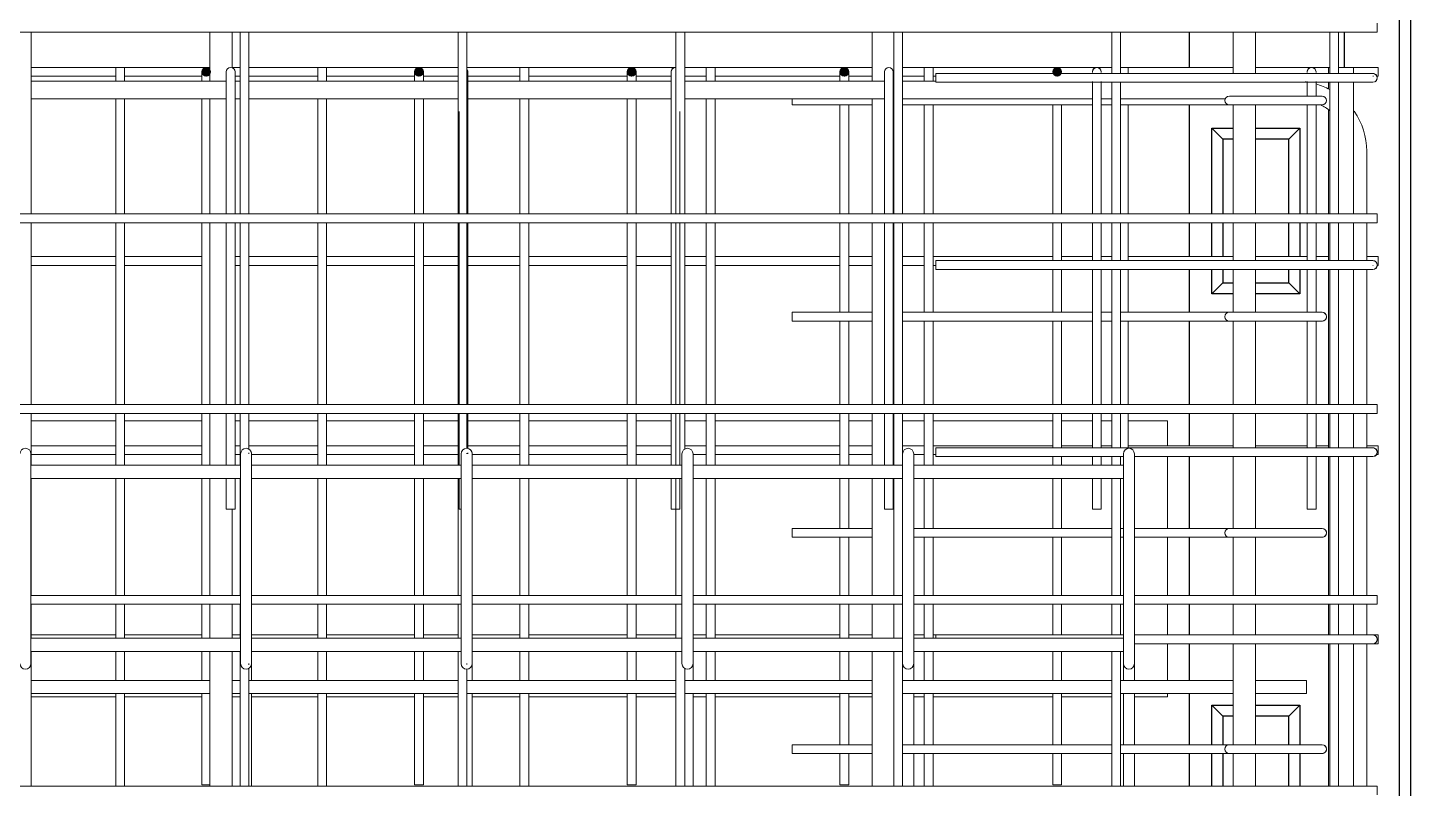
# Model space of a CAD drawing. Header units: millimetres. Extents: x 15382 to 36280, y -2060 to 13564.
# Drawn here: x 19212 to 20465, y 2977 to 3666 of the extents above; entities that cross this region are included whole.
import ezdxf

# ---------------------------------------------------------------- set-up
doc = ezdxf.new("R2010")
doc.units = ezdxf.units.MM
for name, color, linetype, lineweight in [('A-WALL', 113, 'Continuous', 25), ('S-BEAM', 12, 'Continuous', 18), ('S-RBAR', 171, 'Continuous', 18)]:
    doc.layers.add(name, color=color, linetype=linetype, lineweight=lineweight)

# ---------------------------------------------------------------- blocks, each defined once
blk = doc.blocks.new('M_Rectangular Corbel - M_Rectangular Corbel-1451328-Elevation Front 1')
at = {"layer": 'S-BEAM'}
for p, q in [((19215, 3310), (19291.7, 3310)), ((19299.7, 3310), (19369.7, 3310)), ((19399.8, 3310), (19404.4, 3310)), ((19412.4, 3310), (19474.8, 3310)), ((19482.8, 3310), (19562.4, 3310)), ((19570.4, 3310), (19601.8, 3310)), ((19610.7, 3310), (19657.9, 3310)), ((19665.9, 3310), (19755.1, 3310)), ((19763.1, 3310), (19794.8, 3310)), ((19807.2, 3310), (19826.7, 3310)), ((19834.7, 3310), (19947.8, 3310)), ((19955.8, 3310), (19977.1, 3310)), ((20004.6, 3310), (20024.2, 3310)), ((20032.2, 3310), (20140.6, 3310)), ((20148.6, 3310), (20176.5, 3310)), ((20184.5, 3310), (20194.1, 3310)), ((20209, 3310), (20244.6, 3310)), ((20244.6, 3310), (20244.6, 3287.3)), ((20244.6, 3277.5), (20244.6, 3212.4)), ((20244.6, 3204.4), (20244.6, 3151.8)), ((20244.6, 3143.8), (20244.6, 3116)), ((20244.6, 3108), (20244.6, 3074.8)), ((19291.7, 3060), (19215, 3060)), ((19369.7, 3060), (19299.7, 3060)), ((19404.4, 3060), (19397.1, 3060)), ((19474.8, 3060), (19414.8, 3060)), ((19562.4, 3060), (19482.8, 3060)), ((19601.8, 3060), (19570.4, 3060)), ((19657.9, 3060), (19614.7, 3060)), ((19755.1, 3060), (19665.9, 3060)), ((19799.2, 3060), (19763.1, 3060)), ((19826.7, 3060), (19814.7, 3060)), ((19947.8, 3060), (19834.7, 3060)), ((19977.1, 3060), (19955.8, 3060)), ((20024.2, 3060), (20014.6, 3060)), ((20140.6, 3060), (20032.2, 3060)), ((20194.1, 3060), (20148.6, 3060)), ((20244.6, 3060), (20214.6, 3060)), ((20244.6, 3062.8), (20244.6, 3060))]:
    blk.add_line(p, q, dxfattribs=at)

msp = doc.modelspace()

# ---------------------------------------------------------------- hatches: boundary and pattern name
at = {"layer": 'S-RBAR'}
for points in [[(19373.7, 3622), (19377.7, 3626), (19373.7, 3630), (19369.7, 3626)], [(19566.4, 3622), (19570.4, 3626), (19566.4, 3630), (19562.4, 3626)], [(19759.1, 3622), (19763.1, 3626), (19759.1, 3630), (19755.1, 3626)], [(19951.8, 3622), (19955.8, 3626), (19951.8, 3630), (19947.8, 3626)], [(20144.6, 3622), (20148.6, 3626), (20144.6, 3630), (20140.6, 3626)]]:
    msp.add_hatch(color=256, dxfattribs=at).paths.add_polyline_path(points)
h = msp.add_hatch(color=256, dxfattribs=at)
edge = h.paths.add_edge_path()
edge.add_arc((19373.7, 3626), 4, 0, 360)
h = msp.add_hatch(color=256, dxfattribs=at)
edge = h.paths.add_edge_path()
edge.add_arc((19566.4, 3626), 4, 0, 360)
h = msp.add_hatch(color=256, dxfattribs=at)
edge = h.paths.add_edge_path()
edge.add_arc((19759.1, 3626), 4, 0, 360)
h = msp.add_hatch(color=256, dxfattribs=at)
edge = h.paths.add_edge_path()
edge.add_arc((19951.8, 3626), 4, 0, 360)
h = msp.add_hatch(color=256, dxfattribs=at)
edge = h.paths.add_edge_path()
edge.add_arc((20144.6, 3626), 4, 0, 360)

# ---------------------------------------------------------------- linework, layer by layer
at = {"layer": 'A-WALL'}
for p, q in [((20454.6, -1395), (20454.6, 3700)), ((20464.6, 3700), (20464.6, -1395)), ((20264.6, 3630), (20264.6, 3662)), ((20404.6, 3662), (20404.6, 3630)), ((20264.6, 3497.3), (20264.6, 3596)), ((20284.6, 3497.3), (20284.6, 3575)), ((20284.6, 3575), (20304.2, 3575)), ((20294.6, 3565), (20284.6, 3575)), ((20324.2, 3575), (20364.6, 3575)), ((20354.6, 3565), (20364.6, 3575)), ((20364.6, 3575), (20364.6, 3497.3)), ((20294.6, 3565), (20294.6, 3497.3)), ((20304.2, 3565), (20294.6, 3565)), ((20354.6, 3565), (20324.2, 3565)), ((20354.6, 3497.3), (20354.6, 3565)), ((20264.6, 3458.7), (20264.6, 3489.3)), ((20284.6, 3458.7), (20284.6, 3489.3)), ((20294.6, 3489.3), (20294.6, 3458.7)), ((20354.6, 3458.7), (20354.6, 3489.3)), ((20364.6, 3489.3), (20364.6, 3458.7)), ((20264.6, 3408.2), (20264.6, 3447)), ((20284.6, 3425), (20284.6, 3447)), ((20294.6, 3447), (20294.6, 3435)), ((20354.6, 3435), (20354.6, 3447)), ((20364.6, 3447), (20364.6, 3425)), ((20284.6, 3425), (20294.6, 3435)), ((20294.6, 3435), (20304.2, 3435)), ((20324.2, 3435), (20354.6, 3435)), ((20354.6, 3435), (20364.6, 3425)), ((20304.2, 3425), (20284.6, 3425)), ((20364.6, 3425), (20324.2, 3425)), ((20264.6, 3324.6), (20264.6, 3400.2)), ((20264.6, 3287.3), (20264.6, 3316.6)), ((20264.6, 3212.4), (20264.6, 3277.5)), ((20264.6, 3151.8), (20264.6, 3204.4)), ((20264.6, 3116), (20264.6, 3143.8)), ((20264.6, 3074.8), (20264.6, 3108)), ((20264.6, 3016.6), (20264.6, 3062.8)), ((20284.6, 3016.6), (20284.6, 3052.5)), ((20284.6, 3052.5), (20304.2, 3052.5)), ((20294.6, 3042.5), (20284.6, 3052.5)), ((20324.2, 3052.5), (20364.6, 3052.5)), ((20354.6, 3042.5), (20364.6, 3052.5)), ((20364.6, 3052.5), (20364.6, 3016.6)), ((20294.6, 3042.5), (20294.6, 3016.6)), ((20304.2, 3042.5), (20294.6, 3042.5)), ((20354.6, 3042.5), (20324.2, 3042.5)), ((20354.6, 3016.6), (20354.6, 3042.5)), ((20264.6, 2979.1), (20264.6, 3008.6)), ((20284.6, 2979.1), (20284.6, 3008.6)), ((20294.6, 3008.6), (20294.6, 2979.1)), ((20354.6, 2979.1), (20354.6, 3008.6)), ((20364.6, 3008.6), (20364.6, 2979.1))]:
    msp.add_line(p, q, dxfattribs=at)
at = {"layer": 'S-RBAR'}
for p, q in [((18380.1, 3662), (20434.6, 3662)), ((19215, 3497.3), (19215, 3662)), ((19377.1, 3617.5), (19377.1, 3662)), ((19397.1, 3629.6), (19397.1, 3662)), ((19404.4, 3497.3), (19404.4, 3662)), ((19412.4, 3497.3), (19412.4, 3662)), ((19601.8, 3497.3), (19601.8, 3662)), ((19609.8, 3497.3), (19609.8, 3662)), ((19799.2, 3497.3), (19799.2, 3662)), ((19807.2, 3497.3), (19807.2, 3662)), ((19977.1, 3617.5), (19977.1, 3662)), ((19996.6, 3497.3), (19996.6, 3662)), ((20004.6, 3497.3), (20004.6, 3662)), ((20194.1, 3624.5), (20194.1, 3662)), ((20202.1, 3624.5), (20202.1, 3662)), ((20304.2, 3624.5), (20304.2, 3662)), ((20324.2, 3624.5), (20324.2, 3662)), ((20391.5, 3624.5), (20391.5, 3662)), ((20399.5, 3624.5), (20399.5, 3662)), ((20434.6, 3662), (20434.6, 3670)), ((19215, 3630), (19291.7, 3630)), ((19215, 3622), (19291.7, 3622)), ((19299.7, 3630), (19291.7, 3630)), ((19291.7, 3617.5), (19291.7, 3630)), ((19299.7, 3617.5), (19299.7, 3630)), ((19299.7, 3630), (19377.1, 3630)), ((19299.7, 3622), (19369.7, 3622)), ((19373.7, 3630), (19369.7, 3626)), ((19369.7, 3617.9), (19369.7, 3626)), ((19369.7, 3626), (19373.7, 3622)), ((19377.7, 3626), (19373.7, 3630)), ((19373.7, 3622), (19377.7, 3626)), ((19391.8, 3590), (19391.8, 3626)), ((19397.1, 3630), (19404.4, 3630)), ((19399.8, 3590), (19399.8, 3626)), ((19399.8, 3622), (19404.4, 3622)), ((19412.4, 3630), (19474.8, 3630)), ((19412.4, 3622), (19474.8, 3622)), ((19482.8, 3630), (19474.8, 3630)), ((19474.8, 3617.5), (19474.8, 3630)), ((19482.8, 3617.5), (19482.8, 3630)), ((19482.8, 3630), (19601.8, 3630)), ((19482.8, 3622), (19562.4, 3622)), ((19566.4, 3630), (19562.4, 3626)), ((19562.4, 3617.9), (19562.4, 3626)), ((19562.4, 3626), (19566.4, 3622)), ((19570.4, 3626), (19566.4, 3630)), ((19566.4, 3622), (19570.4, 3626)), ((19570.4, 3617.9), (19570.4, 3626)), ((19570.4, 3622), (19601.8, 3622)), ((19609.8, 3630), (19657.9, 3630)), ((19610.7, 3590), (19610.7, 3626)), ((19610.7, 3622), (19657.9, 3622)), ((19665.9, 3630), (19657.9, 3630)), ((19657.9, 3617.5), (19657.9, 3630)), ((19665.9, 3617.5), (19665.9, 3630)), ((19665.9, 3630), (19799.2, 3630)), ((19665.9, 3622), (19755.1, 3622)), ((19759.1, 3630), (19755.1, 3626)), ((19755.1, 3617.9), (19755.1, 3626)), ((19755.1, 3626), (19759.1, 3622)), ((19763.1, 3626), (19759.1, 3630)), ((19759.1, 3622), (19763.1, 3626)), ((19763.1, 3617.9), (19763.1, 3626)), ((19763.1, 3622), (19794.8, 3622)), ((19794.8, 3590), (19794.8, 3626)), ((19807.2, 3630), (19826.7, 3630)), ((19807.2, 3622), (19826.7, 3622)), ((19834.7, 3630), (19826.7, 3630)), ((19826.7, 3617.5), (19826.7, 3630)), ((19834.7, 3617.5), (19834.7, 3630)), ((19834.7, 3630), (19977.1, 3630)), ((19834.7, 3622), (19947.8, 3622)), ((19951.8, 3630), (19947.8, 3626)), ((19947.8, 3617.9), (19947.8, 3626)), ((19947.8, 3626), (19951.8, 3622)), ((19955.8, 3626), (19951.8, 3630)), ((19951.8, 3622), (19955.8, 3626)), ((19955.8, 3617.9), (19955.8, 3626)), ((19955.8, 3622), (19977.1, 3622)), ((19988.1, 3590), (19988.1, 3626)), ((19996.1, 3590), (19996.1, 3626)), ((20004.6, 3630), (20024.2, 3630)), ((20004.6, 3622), (20024.2, 3622)), ((20032.2, 3630), (20024.2, 3630)), ((20024.2, 3617.5), (20024.2, 3630)), ((20032.2, 3617.5), (20032.2, 3630)), ((20032.2, 3630), (20194.1, 3630)), ((20032.2, 3622), (20034.6, 3622)), ((20394.6, 3624.5), (20034.6, 3624.5)), ((20034.6, 3624.5), (20034.6, 3616.5)), ((20144.6, 3630), (20140.6, 3626)), ((20140.6, 3625.6), (20140.6, 3626)), ((20140.6, 3626), (20144.6, 3622)), ((20148.6, 3626), (20144.6, 3630)), ((20144.6, 3622), (20148.6, 3626)), ((20148.6, 3625.6), (20148.6, 3626)), ((20176.5, 3625.5), (20176.5, 3626)), ((20184.5, 3625.5), (20184.5, 3626)), ((20209, 3630), (20202.1, 3630)), ((20209, 3624.5), (20209, 3630)), ((20209, 3630), (20304.2, 3630)), ((20324.2, 3630), (20390.4, 3630)), ((20371.1, 3625.5), (20371.1, 3626)), ((20379.1, 3625.5), (20379.1, 3626)), ((20391.5, 3630), (20390.4, 3630)), ((20390.4, 3624.5), (20390.4, 3630)), ((20394.6, 3624.5), (20430.6, 3624.5)), ((20413.2, 3630), (20399.5, 3630)), ((20413.2, 3630), (20435.5, 3630)), ((20413.2, 3624.5), (20413.2, 3630)), ((20430.6, 3622), (20431.3, 3622)), ((20434.1, 3622), (20435.5, 3622)), ((20435.5, 3622), (20435.5, 3630)), ((19215, 3617.5), (19391.8, 3617.5)), ((19399.8, 3617.5), (19404.4, 3617.5)), ((19412.4, 3617.5), (19601.8, 3617.5)), ((19610.7, 3617.5), (19794.8, 3617.5)), ((19807.2, 3617.5), (19988.1, 3617.5)), ((19996.1, 3617.5), (19996.6, 3617.5)), ((20004.6, 3617.5), (20034.6, 3617.5)), ((20394.6, 3616.5), (20034.6, 3616.5)), ((20176.5, 3590), (20176.5, 3617.3)), ((20184.5, 3590), (20184.5, 3617.3)), ((20194.1, 3497.3), (20194.1, 3616.5)), ((20202.1, 3497.3), (20202.1, 3616.5)), ((20371.1, 3604.3), (20371.1, 3617.3)), ((20379.1, 3604.3), (20379.1, 3617.3)), ((20390.4, 3610.2), (20390.4, 3616.5)), ((20391.5, 3497.3), (20391.5, 3616.5)), ((20394.6, 3616.5), (20430.6, 3616.5)), ((20399.5, 3497.3), (20399.5, 3616.5)), ((20413.2, 3497.3), (20413.2, 3616.5)), ((19215, 3601.5), (19391.8, 3601.5)), ((19291.7, 3497.3), (19291.7, 3601.5)), ((19299.7, 3497.3), (19299.7, 3601.5)), ((19369.7, 3497.3), (19369.7, 3601.5)), ((19377.1, 3497.3), (19377.1, 3601.5)), ((19399.8, 3601.5), (19404.4, 3601.5)), ((19412.4, 3601.5), (19601.8, 3601.5)), ((19474.8, 3497.3), (19474.8, 3601.5)), ((19482.8, 3497.3), (19482.8, 3601.5)), ((19562.4, 3497.3), (19562.4, 3601.5)), ((19570.4, 3497.3), (19570.4, 3601.5)), ((19610.7, 3601.5), (19794.8, 3601.5)), ((19657.9, 3497.3), (19657.9, 3601.5)), ((19665.9, 3497.3), (19665.9, 3601.5)), ((19755.1, 3497.3), (19755.1, 3601.5)), ((19763.1, 3497.3), (19763.1, 3601.5)), ((19807.2, 3601.5), (19988.1, 3601.5)), ((19826.7, 3497.3), (19826.7, 3601.5)), ((19834.7, 3497.3), (19834.7, 3601.5)), ((19904.6, 3596), (19904.6, 3601.5)), ((19904.6, 3596), (19977.1, 3596)), ((19947.8, 3497.3), (19947.8, 3596)), ((19955.8, 3497.3), (19955.8, 3596)), ((19977.1, 3497.3), (19977.1, 3601.5)), ((19996.1, 3601.5), (19996.6, 3601.5)), ((20004.6, 3601.5), (20176.5, 3601.5)), ((20004.6, 3596), (20176.5, 3596)), ((20024.2, 3497.3), (20024.2, 3596)), ((20032.2, 3497.3), (20032.2, 3596)), ((20140.6, 3497.3), (20140.6, 3596)), ((20148.6, 3497.3), (20148.6, 3596)), ((20184.5, 3601.5), (20194.1, 3601.5)), ((20184.5, 3596), (20194.1, 3596)), ((20202.1, 3601.5), (20297.1, 3601.5)), ((20202.1, 3596), (20280.6, 3596)), ((20209, 3497.3), (20209, 3596)), ((20280.6, 3596), (20300.6, 3596)), ((20320.6, 3604), (20300.6, 3604)), ((20320.6, 3596), (20300.6, 3596)), ((20304.2, 3497.3), (20304.2, 3596)), ((20320.6, 3604), (20364.6, 3604)), ((20320.6, 3596), (20364.6, 3596)), ((20324.2, 3497.3), (20324.2, 3596)), ((20384.6, 3604), (20364.6, 3604)), ((20384.6, 3596), (20364.6, 3596)), ((20371.1, 3590), (20371.1, 3596.3)), ((20379.1, 3590), (20379.1, 3596.3)), ((19391.8, 3590), (19391.8, 3497.3)), ((19399.8, 3590), (19399.8, 3497.3)), ((19602.7, 3590), (19602.7, 3497.3)), ((19610.7, 3590), (19610.7, 3497.3)), ((19794.8, 3590), (19794.8, 3497.3)), ((19802.8, 3590), (19802.8, 3497.3)), ((19988.1, 3590), (19988.1, 3497.3)), ((19996.1, 3590), (19996.1, 3497.3)), ((20176.5, 3590), (20176.5, 3497.3)), ((20184.5, 3590), (20184.5, 3497.3)), ((20371.1, 3590), (20371.1, 3497.3)), ((20379.1, 3590), (20379.1, 3497.3)), ((20390.4, 3497.3), (20390.4, 3591.2)), ((20425.1, 3554), (20425.1, 3497.3)), ((18380.1, 3497.3), (20434.6, 3497.3)), ((20434.6, 3489.3), (20434.6, 3497.3)), ((18380.1, 3489.3), (20434.6, 3489.3)), ((19215, 3324.6), (19215, 3489.3)), ((19291.7, 3324.6), (19291.7, 3489.3)), ((19299.7, 3324.6), (19299.7, 3489.3)), ((19369.7, 3324.6), (19369.7, 3489.3)), ((19377.1, 3324.6), (19377.1, 3489.3)), ((19391.8, 3489.3), (19391.8, 3324.6)), ((19399.8, 3489.3), (19399.8, 3324.6)), ((19404.4, 3324.6), (19404.4, 3489.3)), ((19412.4, 3324.6), (19412.4, 3489.3)), ((19474.8, 3324.6), (19474.8, 3489.3)), ((19482.8, 3324.6), (19482.8, 3489.3)), ((19562.4, 3324.6), (19562.4, 3489.3)), ((19570.4, 3324.6), (19570.4, 3489.3)), ((19601.8, 3324.6), (19601.8, 3489.3)), ((19602.7, 3489.3), (19602.7, 3324.6)), ((19609.8, 3324.6), (19609.8, 3489.3)), ((19610.7, 3489.3), (19610.7, 3324.6)), ((19657.9, 3324.6), (19657.9, 3489.3)), ((19665.9, 3324.6), (19665.9, 3489.3)), ((19755.1, 3324.6), (19755.1, 3489.3)), ((19763.1, 3324.6), (19763.1, 3489.3)), ((19794.8, 3489.3), (19794.8, 3324.6)), ((19799.2, 3324.6), (19799.2, 3489.3)), ((19802.8, 3489.3), (19802.8, 3324.6)), ((19807.2, 3324.6), (19807.2, 3489.3)), ((19826.7, 3324.6), (19826.7, 3489.3)), ((19834.7, 3324.6), (19834.7, 3489.3)), ((19947.8, 3408.2), (19947.8, 3489.3)), ((19955.8, 3408.2), (19955.8, 3489.3)), ((19977.1, 3324.6), (19977.1, 3489.3)), ((19988.1, 3489.3), (19988.1, 3324.6)), ((19996.1, 3489.3), (19996.1, 3324.6)), ((19996.6, 3324.6), (19996.6, 3489.3)), ((20004.6, 3324.6), (20004.6, 3489.3)), ((20024.2, 3408.2), (20024.2, 3489.3)), ((20032.2, 3408.2), (20032.2, 3489.3)), ((20140.6, 3455), (20140.6, 3489.3)), ((20148.6, 3455), (20148.6, 3489.3)), ((20176.5, 3489.3), (20176.5, 3455)), ((20184.5, 3489.3), (20184.5, 3455)), ((20194.1, 3455), (20194.1, 3489.3)), ((20202.1, 3455), (20202.1, 3489.3)), ((20209, 3455), (20209, 3489.3)), ((20304.2, 3455), (20304.2, 3489.3)), ((20324.2, 3455), (20324.2, 3489.3)), ((20371.1, 3489.3), (20371.1, 3455)), ((20379.1, 3489.3), (20379.1, 3455)), ((20390.4, 3455), (20390.4, 3489.3)), ((20391.5, 3455), (20391.5, 3489.3)), ((20399.5, 3455), (20399.5, 3489.3)), ((20413.2, 3455), (20413.2, 3489.3)), ((20425.1, 3489.3), (20425.1, 3455)), ((19215, 3458.7), (19291.7, 3458.7)), ((19299.7, 3458.7), (19369.7, 3458.7)), ((19399.8, 3458.7), (19404.4, 3458.7)), ((19412.4, 3458.7), (19474.8, 3458.7)), ((19482.8, 3458.7), (19562.4, 3458.7)), ((19570.4, 3458.7), (19601.8, 3458.7)), ((19610.7, 3458.7), (19657.9, 3458.7)), ((19665.9, 3458.7), (19755.1, 3458.7)), ((19763.1, 3458.7), (19794.8, 3458.7)), ((19807.2, 3458.7), (19826.7, 3458.7)), ((19834.7, 3458.7), (19947.8, 3458.7)), ((19955.8, 3458.7), (19977.1, 3458.7)), ((20004.6, 3458.7), (20024.2, 3458.7)), ((20032.2, 3458.7), (20140.6, 3458.7)), ((20148.6, 3458.7), (20176.5, 3458.7)), ((20184.5, 3458.7), (20194.1, 3458.7)), ((20209, 3458.7), (20304.2, 3458.7)), ((20324.2, 3458.7), (20371.1, 3458.7)), ((20379.1, 3458.7), (20390.4, 3458.7)), ((20425.1, 3458.7), (20435.5, 3458.7)), ((20435.5, 3450.7), (20435.5, 3458.7)), ((19215, 3450.7), (19291.7, 3450.7)), ((19299.7, 3450.7), (19369.7, 3450.7)), ((19399.8, 3450.7), (19404.4, 3450.7)), ((19412.4, 3450.7), (19474.8, 3450.7)), ((19482.8, 3450.7), (19562.4, 3450.7)), ((19570.4, 3450.7), (19601.8, 3450.7)), ((19610.7, 3450.7), (19657.9, 3450.7)), ((19665.9, 3450.7), (19755.1, 3450.7)), ((19763.1, 3450.7), (19794.8, 3450.7)), ((19807.2, 3450.7), (19826.7, 3450.7)), ((19834.7, 3450.7), (19947.8, 3450.7)), ((19955.8, 3450.7), (19977.1, 3450.7)), ((20004.6, 3450.7), (20024.2, 3450.7)), ((20032.2, 3450.7), (20034.6, 3450.7)), ((20394.6, 3455), (20034.6, 3455)), ((20034.6, 3455), (20034.6, 3447)), ((20394.6, 3447), (20034.6, 3447)), ((20140.6, 3408.2), (20140.6, 3447)), ((20148.6, 3408.2), (20148.6, 3447)), ((20176.5, 3447), (20176.5, 3324.6)), ((20184.5, 3447), (20184.5, 3324.6)), ((20194.1, 3324.6), (20194.1, 3447)), ((20202.1, 3324.6), (20202.1, 3447)), ((20209, 3408.2), (20209, 3447)), ((20304.2, 3408.2), (20304.2, 3447)), ((20324.2, 3408.2), (20324.2, 3447)), ((20371.1, 3447), (20371.1, 3408.2)), ((20379.1, 3447), (20379.1, 3408.2)), ((20390.4, 3324.6), (20390.4, 3447)), ((20391.5, 3324.6), (20391.5, 3447)), ((20394.6, 3455), (20430.6, 3455)), ((20394.6, 3447), (20430.6, 3447)), ((20399.5, 3324.6), (20399.5, 3447)), ((20413.2, 3324.6), (20413.2, 3447)), ((20425.1, 3447), (20425.1, 3324.6)), ((20430.6, 3450.7), (20431, 3450.7)), ((20434.5, 3450.7), (20435.5, 3450.7)), ((19904.6, 3408.2), (19977.1, 3408.2)), ((19904.6, 3400.2), (19904.6, 3408.2)), ((20004.6, 3408.2), (20176.5, 3408.2)), ((20184.5, 3408.2), (20194.1, 3408.2)), ((20202.1, 3408.2), (20280.6, 3408.2)), ((20280.6, 3408.2), (20300.6, 3408.2)), ((20320.6, 3408.2), (20300.6, 3408.2)), ((20320.6, 3408.2), (20364.6, 3408.2)), ((20384.6, 3408.2), (20364.6, 3408.2)), ((19904.6, 3400.2), (19977.1, 3400.2)), ((19947.8, 3324.6), (19947.8, 3400.2)), ((19955.8, 3324.6), (19955.8, 3400.2)), ((20004.6, 3400.2), (20176.5, 3400.2)), ((20024.2, 3324.6), (20024.2, 3400.2)), ((20032.2, 3324.6), (20032.2, 3400.2)), ((20140.6, 3324.6), (20140.6, 3400.2)), ((20148.6, 3324.6), (20148.6, 3400.2)), ((20184.5, 3400.2), (20194.1, 3400.2)), ((20202.1, 3400.2), (20280.6, 3400.2)), ((20209, 3324.6), (20209, 3400.2)), ((20280.6, 3400.2), (20300.6, 3400.2)), ((20320.6, 3400.2), (20300.6, 3400.2)), ((20304.2, 3324.6), (20304.2, 3400.2)), ((20320.6, 3400.2), (20364.6, 3400.2)), ((20324.2, 3324.6), (20324.2, 3400.2)), ((20384.6, 3400.2), (20364.6, 3400.2)), ((20371.1, 3400.2), (20371.1, 3324.6)), ((20379.1, 3400.2), (20379.1, 3324.6)), ((18380.1, 3324.6), (20434.6, 3324.6)), ((20434.6, 3316.6), (20434.6, 3324.6)), ((18380.1, 3316.6), (20434.6, 3316.6)), ((19215, 3269.7), (19215, 3316.6)), ((19291.7, 3269.7), (19291.7, 3316.6)), ((19299.7, 3269.7), (19299.7, 3316.6)), ((19369.7, 3269.7), (19369.7, 3316.6)), ((19377.1, 3269.7), (19377.1, 3316.6)), ((19391.8, 3316.6), (19391.8, 3269.7)), ((19399.8, 3316.6), (19399.8, 3269.7)), ((19404.4, 3269.7), (19404.4, 3316.6)), ((19412.4, 3284.2), (19412.4, 3316.6)), ((19474.8, 3269.7), (19474.8, 3316.6)), ((19482.8, 3269.7), (19482.8, 3316.6)), ((19562.4, 3269.7), (19562.4, 3316.6)), ((19570.4, 3269.7), (19570.4, 3316.6)), ((19601.8, 3269.7), (19601.8, 3316.6)), ((19602.7, 3316.6), (19602.7, 3269.7)), ((19609.8, 3284.9), (19609.8, 3316.6)), ((19610.7, 3316.6), (19610.7, 3284.9)), ((19657.9, 3269.7), (19657.9, 3316.6)), ((19665.9, 3269.7), (19665.9, 3316.6)), ((19755.1, 3269.7), (19755.1, 3316.6)), ((19763.1, 3269.7), (19763.1, 3316.6)), ((19794.8, 3316.6), (19794.8, 3269.7)), ((19799.2, 3269.7), (19799.2, 3316.6)), ((19802.8, 3316.6), (19802.8, 3269.7)), ((19807.2, 3284.3), (19807.2, 3316.6)), ((19826.7, 3269.7), (19826.7, 3316.6)), ((19834.7, 3269.7), (19834.7, 3316.6)), ((19947.8, 3269.7), (19947.8, 3316.6)), ((19955.8, 3269.7), (19955.8, 3316.6)), ((19977.1, 3269.7), (19977.1, 3316.6)), ((19988.1, 3316.6), (19988.1, 3269.7)), ((19996.1, 3316.6), (19996.1, 3269.7)), ((19996.6, 3269.7), (19996.6, 3316.6)), ((20004.6, 3280), (20004.6, 3316.6)), ((20024.2, 3269.7), (20024.2, 3316.6)), ((20032.2, 3269.7), (20032.2, 3316.6)), ((20140.6, 3285.5), (20140.6, 3316.6)), ((20148.6, 3285.5), (20148.6, 3316.6)), ((20176.5, 3316.6), (20176.5, 3285.5)), ((20184.5, 3316.6), (20184.5, 3285.5)), ((20194.1, 3285.5), (20194.1, 3316.6)), ((20202.1, 3285.5), (20202.1, 3316.6)), ((20209, 3285.5), (20209, 3316.6)), ((20304.2, 3285.5), (20304.2, 3316.6)), ((20324.2, 3285.5), (20324.2, 3316.6)), ((20371.1, 3316.6), (20371.1, 3285.5)), ((20379.1, 3316.6), (20379.1, 3285.5)), ((20390.4, 3285.5), (20390.4, 3316.6)), ((20391.5, 3285.5), (20391.5, 3316.6)), ((20399.5, 3285.5), (20399.5, 3316.6)), ((20413.2, 3285.5), (20413.2, 3316.6)), ((20425.1, 3316.6), (20425.1, 3285.5)), ((19215, 3287.3), (19291.7, 3287.3)), ((19299.7, 3287.3), (19369.7, 3287.3)), ((19399.8, 3287.3), (19404.4, 3287.3)), ((19412.4, 3287.3), (19474.8, 3287.3)), ((19482.8, 3287.3), (19562.4, 3287.3)), ((19570.4, 3287.3), (19601.8, 3287.3)), ((19610.7, 3287.3), (19657.9, 3287.3)), ((19665.9, 3287.3), (19755.1, 3287.3)), ((19763.1, 3287.3), (19794.8, 3287.3)), ((19807.2, 3287.3), (19826.7, 3287.3)), ((19834.7, 3287.3), (19947.8, 3287.3)), ((19955.8, 3287.3), (19977.1, 3287.3)), ((20004.6, 3287.3), (20024.2, 3287.3)), ((20032.2, 3287.3), (20140.6, 3287.3)), ((20394.6, 3285.5), (20034.6, 3285.5)), ((20034.6, 3285.5), (20034.6, 3277.5)), ((20148.6, 3287.3), (20176.5, 3287.3)), ((20184.5, 3287.3), (20194.1, 3287.3)), ((20209, 3287.3), (20304.2, 3287.3)), ((20324.2, 3287.3), (20371.1, 3287.3)), ((20379.1, 3287.3), (20390.4, 3287.3)), ((20394.6, 3285.5), (20430.6, 3285.5)), ((20425.1, 3287.3), (20435.5, 3287.3)), ((20435.5, 3279.3), (20435.5, 3287.3)), ((19214.9, 3280), (19214.9, 3245)), ((19214.9, 3269.7), (19404.8, 3269.7)), ((19215, 3279.3), (19291.7, 3279.3)), ((19299.7, 3279.3), (19369.7, 3279.3)), ((19399.8, 3279.3), (19404.4, 3279.3)), ((19404.8, 3280), (19404.8, 3245)), ((19412.4, 3280), (19412.4, 3281)), ((19414.8, 3280), (19414.8, 3245)), ((19414.8, 3279.3), (19474.8, 3279.3)), ((19414.8, 3269.7), (19604.7, 3269.7)), ((19482.8, 3279.3), (19562.4, 3279.3)), ((19570.4, 3279.3), (19601.8, 3279.3)), ((19604.7, 3280), (19604.7, 3245)), ((19609.8, 3280), (19609.8, 3280.7)), ((19610.7, 3280.8), (19610.7, 3280)), ((19614.7, 3280), (19614.7, 3245)), ((19614.7, 3279.3), (19657.9, 3279.3)), ((19614.7, 3269.7), (19804.7, 3269.7)), ((19665.9, 3279.3), (19755.1, 3279.3)), ((19763.1, 3279.3), (19794.8, 3279.3)), ((19804.7, 3280), (19804.7, 3245)), ((19814.7, 3280), (19814.7, 3245)), ((19814.7, 3279.3), (19826.7, 3279.3)), ((19814.7, 3269.7), (20004.6, 3269.7)), ((19834.7, 3279.3), (19947.8, 3279.3)), ((19955.8, 3279.3), (19977.1, 3279.3)), ((20004.6, 3280), (20004.6, 3245)), ((20014.6, 3280), (20014.6, 3245)), ((20014.6, 3279.3), (20024.2, 3279.3)), ((20014.6, 3269.7), (20204.6, 3269.7)), ((20032.2, 3279.3), (20034.6, 3279.3)), ((20204.6, 3277.5), (20034.6, 3277.5)), ((20140.6, 3269.7), (20140.6, 3277.5)), ((20148.6, 3269.7), (20148.6, 3277.5)), ((20176.5, 3277.5), (20176.5, 3269.7)), ((20184.5, 3277.5), (20184.5, 3269.7)), ((20194.1, 3269.7), (20194.1, 3277.5)), ((20202.1, 3269.7), (20202.1, 3277.5)), ((20204.6, 3280), (20204.6, 3245)), ((20214.6, 3280), (20214.6, 3245)), ((20394.6, 3277.5), (20214.6, 3277.5)), ((20304.2, 3212.4), (20304.2, 3277.5)), ((20324.2, 3212.4), (20324.2, 3277.5)), ((20371.1, 3277.5), (20371.1, 3230)), ((20379.1, 3277.5), (20379.1, 3230)), ((20390.4, 3151.8), (20390.4, 3277.5)), ((20391.5, 3151.8), (20391.5, 3277.5)), ((20394.6, 3277.5), (20430.6, 3277.5)), ((20399.5, 3151.8), (20399.5, 3277.5)), ((20413.2, 3151.8), (20413.2, 3277.5)), ((20425.1, 3277.5), (20425.1, 3151.8)), ((20433.5, 3279.3), (20435.5, 3279.3)), ((19214.9, 3257.7), (19404.8, 3257.7)), ((19215, 3151.8), (19215, 3257.7)), ((19291.7, 3151.8), (19291.7, 3257.7)), ((19299.7, 3151.8), (19299.7, 3257.7)), ((19369.7, 3151.8), (19369.7, 3257.7)), ((19377.1, 3151.8), (19377.1, 3257.7)), ((19391.8, 3257.7), (19391.8, 3230)), ((19399.8, 3257.7), (19399.8, 3230)), ((19404.4, 3151.8), (19404.4, 3257.7)), ((19414.8, 3257.7), (19604.7, 3257.7)), ((19474.8, 3151.8), (19474.8, 3257.7)), ((19482.8, 3151.8), (19482.8, 3257.7)), ((19562.4, 3151.8), (19562.4, 3257.7)), ((19570.4, 3151.8), (19570.4, 3257.7)), ((19601.8, 3151.8), (19601.8, 3257.7)), ((19602.7, 3257.7), (19602.7, 3230)), ((19614.7, 3257.7), (19804.7, 3257.7)), ((19657.9, 3151.8), (19657.9, 3257.7)), ((19665.9, 3151.8), (19665.9, 3257.7)), ((19755.1, 3151.8), (19755.1, 3257.7)), ((19763.1, 3151.8), (19763.1, 3257.7)), ((19794.8, 3257.7), (19794.8, 3230)), ((19799.2, 3151.8), (19799.2, 3257.7)), ((19802.8, 3257.7), (19802.8, 3230)), ((19814.7, 3257.7), (20004.6, 3257.7)), ((19826.7, 3151.8), (19826.7, 3257.7)), ((19834.7, 3151.8), (19834.7, 3257.7)), ((19947.8, 3212.4), (19947.8, 3257.7)), ((19955.8, 3212.4), (19955.8, 3257.7)), ((19977.1, 3151.8), (19977.1, 3257.7)), ((19988.1, 3257.7), (19988.1, 3230)), ((19996.1, 3257.7), (19996.1, 3230)), ((19996.6, 3151.8), (19996.6, 3257.7)), ((20014.6, 3257.7), (20204.6, 3257.7)), ((20024.2, 3212.4), (20024.2, 3257.7)), ((20032.2, 3212.4), (20032.2, 3257.7)), ((20140.6, 3212.4), (20140.6, 3257.7)), ((20148.6, 3212.4), (20148.6, 3257.7)), ((20176.5, 3257.7), (20176.5, 3230)), ((20184.5, 3257.7), (20184.5, 3230)), ((20194.1, 3151.8), (20194.1, 3257.7)), ((20202.1, 3151.8), (20202.1, 3257.7)), ((19214.9, 3125), (19214.9, 3245)), ((19404.8, 3125), (19404.8, 3245)), ((19414.8, 3125), (19414.8, 3245)), ((19604.7, 3125), (19604.7, 3245)), ((19614.7, 3125), (19614.7, 3245)), ((19804.7, 3125), (19804.7, 3245)), ((19814.7, 3125), (19814.7, 3245)), ((20004.6, 3125), (20004.6, 3245)), ((20014.6, 3125), (20014.6, 3245)), ((20204.6, 3125), (20204.6, 3245)), ((20214.6, 3125), (20214.6, 3245)), ((19391.8, 3230), (19399.8, 3230)), ((19397.1, 3151.8), (19397.1, 3230)), ((19602.7, 3230), (19604.7, 3230)), ((19794.8, 3230), (19802.8, 3230)), ((19988.1, 3230), (19996.1, 3230)), ((20176.5, 3230), (20184.5, 3230)), ((20371.1, 3230), (20379.1, 3230)), ((19904.6, 3212.4), (19977.1, 3212.4)), ((19904.6, 3204.4), (19904.6, 3212.4)), ((20014.6, 3212.4), (20194.1, 3212.4)), ((20202.1, 3212.4), (20204.6, 3212.4)), ((20214.6, 3212.4), (20280.6, 3212.4)), ((20280.6, 3212.4), (20300.6, 3212.4)), ((20320.6, 3212.4), (20300.6, 3212.4)), ((20320.6, 3212.4), (20364.6, 3212.4)), ((20384.6, 3212.4), (20364.6, 3212.4)), ((19904.6, 3204.4), (19977.1, 3204.4)), ((19947.8, 3151.8), (19947.8, 3204.4)), ((19955.8, 3151.8), (19955.8, 3204.4)), ((20014.6, 3204.4), (20194.1, 3204.4)), ((20024.2, 3151.8), (20024.2, 3204.4)), ((20032.2, 3151.8), (20032.2, 3204.4)), ((20140.6, 3151.8), (20140.6, 3204.4)), ((20148.6, 3151.8), (20148.6, 3204.4)), ((20202.1, 3204.4), (20204.6, 3204.4)), ((20214.6, 3204.4), (20280.6, 3204.4)), ((20280.6, 3204.4), (20300.6, 3204.4)), ((20320.6, 3204.4), (20300.6, 3204.4)), ((20304.2, 3151.8), (20304.2, 3204.4)), ((20320.6, 3204.4), (20364.6, 3204.4)), ((20324.2, 3151.8), (20324.2, 3204.4)), ((20384.6, 3204.4), (20364.6, 3204.4)), ((19214.9, 3151.8), (19404.8, 3151.8)), ((19414.8, 3151.8), (19604.7, 3151.8)), ((19614.7, 3151.8), (19804.7, 3151.8)), ((19814.7, 3151.8), (20004.6, 3151.8)), ((20014.6, 3151.8), (20204.6, 3151.8)), ((20214.6, 3151.8), (20434.6, 3151.8)), ((20434.6, 3143.8), (20434.6, 3151.8)), ((19214.9, 3143.8), (19404.8, 3143.8)), ((19215, 3113.1), (19215, 3143.8)), ((19291.7, 3113.1), (19291.7, 3143.8)), ((19299.7, 3113.1), (19299.7, 3143.8)), ((19369.7, 3113.1), (19369.7, 3143.8)), ((19377.1, 3113.1), (19377.1, 3143.8)), ((19397.1, 3113.1), (19397.1, 3143.8)), ((19404.4, 3113.1), (19404.4, 3143.8)), ((19414.8, 3143.8), (19604.7, 3143.8)), ((19474.8, 3113.1), (19474.8, 3143.8)), ((19482.8, 3113.1), (19482.8, 3143.8)), ((19562.4, 3113.1), (19562.4, 3143.8)), ((19570.4, 3113.1), (19570.4, 3143.8)), ((19601.8, 3113.1), (19601.8, 3143.8)), ((19614.7, 3143.8), (19804.7, 3143.8)), ((19657.9, 3113.1), (19657.9, 3143.8)), ((19665.9, 3113.1), (19665.9, 3143.8)), ((19755.1, 3113.1), (19755.1, 3143.8)), ((19763.1, 3113.1), (19763.1, 3143.8)), ((19799.2, 3113.1), (19799.2, 3143.8)), ((19814.7, 3143.8), (20004.6, 3143.8)), ((19826.7, 3113.1), (19826.7, 3143.8)), ((19834.7, 3113.1), (19834.7, 3143.8)), ((19947.8, 3113.1), (19947.8, 3143.8)), ((19955.8, 3113.1), (19955.8, 3143.8)), ((19977.1, 3113.1), (19977.1, 3143.8)), ((19996.6, 3113.1), (19996.6, 3143.8)), ((20014.6, 3143.8), (20204.6, 3143.8)), ((20024.2, 3113.1), (20024.2, 3143.8)), ((20032.2, 3113.1), (20032.2, 3143.8)), ((20140.6, 3116), (20140.6, 3143.8)), ((20148.6, 3116), (20148.6, 3143.8)), ((20194.1, 3116), (20194.1, 3143.8)), ((20202.1, 3116), (20202.1, 3143.8)), ((20214.6, 3143.8), (20434.6, 3143.8)), ((20304.2, 3116), (20304.2, 3143.8)), ((20324.2, 3116), (20324.2, 3143.8)), ((20390.4, 3116), (20390.4, 3143.8)), ((20391.5, 3116), (20391.5, 3143.8)), ((20399.5, 3116), (20399.5, 3143.8)), ((20413.2, 3116), (20413.2, 3143.8)), ((20425.1, 3143.8), (20425.1, 3116)), ((19214.9, 3125), (19214.9, 3090)), ((19404.8, 3125), (19404.8, 3090)), ((19414.8, 3125), (19414.8, 3090)), ((19604.7, 3125), (19604.7, 3090)), ((19614.7, 3125), (19614.7, 3090)), ((19804.7, 3125), (19804.7, 3090)), ((19814.7, 3125), (19814.7, 3090)), ((20004.6, 3125), (20004.6, 3090)), ((20014.6, 3125), (20014.6, 3090)), ((20204.6, 3125), (20204.6, 3090)), ((20214.6, 3125), (20214.6, 3090)), ((19214.9, 3113.1), (19404.8, 3113.1)), ((19215, 3116), (19291.7, 3116)), ((19299.7, 3116), (19369.7, 3116)), ((19397.1, 3116), (19404.4, 3116)), ((19414.8, 3116), (19474.8, 3116)), ((19414.8, 3113.1), (19604.7, 3113.1)), ((19482.8, 3116), (19562.4, 3116)), ((19570.4, 3116), (19601.8, 3116)), ((19614.7, 3116), (19657.9, 3116)), ((19614.7, 3113.1), (19804.7, 3113.1)), ((19665.9, 3116), (19755.1, 3116)), ((19763.1, 3116), (19799.2, 3116)), ((19814.7, 3116), (19826.7, 3116)), ((19814.7, 3113.1), (20004.6, 3113.1)), ((19834.7, 3116), (19947.8, 3116)), ((19955.8, 3116), (19977.1, 3116)), ((20014.6, 3116), (20024.2, 3116)), ((20014.6, 3113.1), (20204.6, 3113.1)), ((20032.2, 3116), (20034.6, 3116)), ((20204.6, 3116), (20034.6, 3116)), ((20034.6, 3116), (20034.6, 3113.1)), ((20394.6, 3116), (20214.6, 3116)), ((20214.6, 3108), (20304.2, 3108)), ((20394.6, 3108), (20214.6, 3108)), ((20304.2, 3016.6), (20304.2, 3108)), ((20324.2, 3016.6), (20324.2, 3108)), ((20324.2, 3108), (20390.4, 3108)), ((20390.4, 2979.1), (20390.4, 3108)), ((20391.5, 2979.1), (20391.5, 3108)), ((20394.6, 3116), (20430.6, 3116)), ((20394.6, 3108), (20430.6, 3108)), ((20399.5, 2979.1), (20399.5, 3108)), ((20413.2, 2979.1), (20413.2, 3108)), ((20425.1, 3108), (20435.5, 3108)), ((20425.1, 3108), (20425.1, 2979.1)), ((20430.6, 3116), (20435.5, 3116)), ((20435.5, 3108), (20435.5, 3116)), ((19214.9, 3101.1), (19404.8, 3101.1)), ((19215, 2979.1), (19215, 3101.1)), ((19291.7, 3074.8), (19291.7, 3101.1)), ((19299.7, 3074.8), (19299.7, 3101.1)), ((19369.7, 3074.8), (19369.7, 3101.1)), ((19377.1, 2979.1), (19377.1, 3101.1)), ((19397.1, 2979.1), (19397.1, 3101.1)), ((19404.4, 2979.1), (19404.4, 3101.1)), ((19414.8, 3101.1), (19604.7, 3101.1)), ((19474.8, 3074.8), (19474.8, 3101.1)), ((19482.8, 3074.8), (19482.8, 3101.1)), ((19562.4, 3074.8), (19562.4, 3101.1)), ((19570.4, 3074.8), (19570.4, 3101.1)), ((19601.8, 2979.1), (19601.8, 3101.1)), ((19614.7, 3101.1), (19804.7, 3101.1)), ((19657.9, 3074.8), (19657.9, 3101.1)), ((19665.9, 3074.8), (19665.9, 3101.1)), ((19755.1, 3074.8), (19755.1, 3101.1)), ((19763.1, 3074.8), (19763.1, 3101.1)), ((19799.2, 2979.1), (19799.2, 3101.1)), ((19814.7, 3101.1), (20004.6, 3101.1)), ((19826.7, 3074.8), (19826.7, 3101.1)), ((19834.7, 3074.8), (19834.7, 3101.1)), ((19947.8, 3074.8), (19947.8, 3101.1)), ((19955.8, 3074.8), (19955.8, 3101.1)), ((19977.1, 2979.1), (19977.1, 3101.1)), ((19996.6, 2979.1), (19996.6, 3101.1)), ((20014.6, 3101.1), (20204.6, 3101.1)), ((20024.2, 3074.8), (20024.2, 3101.1)), ((20032.2, 3074.8), (20032.2, 3101.1)), ((20140.6, 3074.8), (20140.6, 3101.1)), ((20148.6, 3074.8), (20148.6, 3101.1)), ((20194.1, 2979.1), (20194.1, 3101.1)), ((20202.1, 2979.1), (20202.1, 3101.1)), ((19412.4, 3089), (19412.4, 3090)), ((19412.4, 2979.1), (19412.4, 3085.8)), ((19414.8, 3075.3), (19414.8, 3090)), ((19609.8, 3089.3), (19609.8, 3090)), ((19609.8, 2979.1), (19609.8, 3085.1)), ((19614.7, 3075.3), (19614.7, 3090)), ((19807.2, 2979.1), (19807.2, 3085.7)), ((19814.7, 3075.3), (19814.7, 3090)), ((20004.6, 2979.1), (20004.6, 3090)), ((20014.6, 3075.3), (20014.6, 3090)), ((20204.6, 3075.3), (20204.6, 3090)), ((20214.6, 3075.3), (20214.6, 3090)), ((19215, 3074.8), (19377.1, 3074.8)), ((19215, 3074.8), (19377.1, 3074.8)), ((19397.1, 3074.8), (19404.4, 3074.8)), ((19397.1, 3074.8), (19404.4, 3074.8)), ((19412.4, 3074.8), (19601.8, 3074.8)), ((19412.4, 3074.8), (19601.8, 3074.8)), ((19609.8, 3074.8), (19799.2, 3074.8)), ((19609.8, 3074.8), (19799.2, 3074.8)), ((19807.2, 3074.8), (19977.1, 3074.8)), ((19807.2, 3074.8), (19977.1, 3074.8)), ((20004.6, 3074.8), (20194.1, 3074.8)), ((20004.6, 3074.8), (20194.1, 3074.8)), ((20202.1, 3074.8), (20304.2, 3074.8)), ((20202.1, 3074.8), (20304.2, 3074.8)), ((20324.2, 3074.8), (20370.4, 3074.8)), ((20324.2, 3074.8), (20370.4, 3074.8)), ((20370.4, 3062.8), (20370.4, 3074.8)), ((20370.4, 3062.8), (20370.4, 3074.8)), ((19215, 3062.8), (19377.1, 3062.8)), ((19215, 3062.8), (19377.1, 3062.8)), ((19291.7, 2979.1), (19291.7, 3062.8)), ((19299.7, 2979.1), (19299.7, 3062.8)), ((19369.7, 2980.3), (19369.7, 3062.8)), ((19397.1, 3062.8), (19404.4, 3062.8)), ((19397.1, 3062.8), (19404.4, 3062.8)), ((19412.4, 3062.8), (19601.8, 3062.8)), ((19412.4, 3062.8), (19601.8, 3062.8)), ((19414.8, 3055), (19414.8, 3063.1)), ((19474.8, 2979.1), (19474.8, 3062.8)), ((19482.8, 2979.1), (19482.8, 3062.8)), ((19562.4, 2980.3), (19562.4, 3062.8)), ((19570.4, 2980.3), (19570.4, 3062.8)), ((19609.8, 3062.8), (19799.2, 3062.8)), ((19609.8, 3062.8), (19799.2, 3062.8)), ((19614.7, 3055), (19614.7, 3063.1)), ((19657.9, 2979.1), (19657.9, 3062.8)), ((19665.9, 2979.1), (19665.9, 3062.8)), ((19755.1, 2980.3), (19755.1, 3062.8)), ((19763.1, 2980.3), (19763.1, 3062.8)), ((19807.2, 3062.8), (19977.1, 3062.8)), ((19807.2, 3062.8), (19977.1, 3062.8)), ((19814.7, 3055), (19814.7, 3063.1)), ((19826.7, 2979.1), (19826.7, 3062.8)), ((19834.7, 2979.1), (19834.7, 3062.8)), ((19947.8, 3016.6), (19947.8, 3062.8)), ((19955.8, 3016.6), (19955.8, 3062.8)), ((20004.6, 3062.8), (20194.1, 3062.8)), ((20004.6, 3062.8), (20194.1, 3062.8)), ((20014.6, 3055), (20014.6, 3063.1)), ((20024.2, 3016.6), (20024.2, 3062.8)), ((20032.2, 3016.6), (20032.2, 3062.8)), ((20140.6, 3016.6), (20140.6, 3062.8)), ((20148.6, 3016.6), (20148.6, 3062.8)), ((20202.1, 3062.8), (20304.2, 3062.8)), ((20202.1, 3062.8), (20304.2, 3062.8)), ((20204.6, 3055), (20204.6, 3063.1)), ((20214.6, 3055), (20214.6, 3063.1)), ((20324.2, 3062.8), (20370.4, 3062.8)), ((20324.2, 3062.8), (20370.4, 3062.8)), ((19414.8, 2979.1), (19414.8, 3055)), ((19614.7, 2979.1), (19614.7, 3055)), ((19814.7, 2979.1), (19814.7, 3055)), ((20014.6, 3016.6), (20014.6, 3055)), ((20204.6, 3016.6), (20204.6, 3055)), ((20214.6, 3016.6), (20214.6, 3055)), ((19904.6, 3016.6), (19977.1, 3016.6)), ((19904.6, 3008.6), (19904.6, 3016.6)), ((19904.6, 3008.6), (19977.1, 3008.6)), ((19947.8, 2980.3), (19947.8, 3008.6)), ((19955.8, 2980.3), (19955.8, 3008.6)), ((20004.6, 3016.6), (20194.1, 3016.6)), ((20004.6, 3008.6), (20194.1, 3008.6)), ((20014.6, 2979.1), (20014.6, 3008.6)), ((20024.2, 2979.1), (20024.2, 3008.6)), ((20032.2, 2979.1), (20032.2, 3008.6)), ((20140.6, 2980.3), (20140.6, 3008.6)), ((20148.6, 2980.3), (20148.6, 3008.6)), ((20202.1, 3016.6), (20280.6, 3016.6)), ((20202.1, 3008.6), (20280.6, 3008.6)), ((20204.6, 2979.1), (20204.6, 3008.6)), ((20214.6, 2979.1), (20214.6, 3008.6)), ((20280.6, 3016.6), (20300.6, 3016.6)), ((20280.6, 3008.6), (20300.6, 3008.6)), ((20320.6, 3016.6), (20300.6, 3016.6)), ((20320.6, 3008.6), (20300.6, 3008.6)), ((20304.2, 2979.1), (20304.2, 3008.6)), ((20320.6, 3016.6), (20364.6, 3016.6)), ((20320.6, 3008.6), (20364.6, 3008.6)), ((20324.2, 2979.1), (20324.2, 3008.6)), ((20384.6, 3016.6), (20364.6, 3016.6)), ((20384.6, 3008.6), (20364.6, 3008.6)), ((18380.1, 2979.1), (20434.6, 2979.1)), ((19377.1, 2980.3), (19369.7, 2980.3)), ((19570.4, 2980.3), (19562.4, 2980.3)), ((19763.1, 2980.3), (19755.1, 2980.3)), ((19955.8, 2980.3), (19947.8, 2980.3)), ((20148.6, 2980.3), (20140.6, 2980.3)), ((20434.6, 2971.1), (20434.6, 2979.1))]:
    msp.add_line(p, q, dxfattribs=at)
for centre in [(19373.7, 3626), (19566.4, 3626), (19759.1, 3626), (19951.8, 3626), (20144.6, 3626)]:
    msp.add_circle(centre, 4, dxfattribs=at)
for centre, radius, start, end in [((19373.7, 3626), 4, 31.7748, 180), ((19395.8, 3626), 4, 360, 180), ((19395.8, 3626), 4, 30, 71.7024), ((19566.4, 3626), 4, 0, 180), ((19606.7, 3626), 4, 0, 30), ((19759.1, 3626), 4, 0, 180), ((19798.8, 3626), 4, 90, 180), ((19798.8, 3626), 4, 165, 180), ((19798.8, 3626), 4, 105, 144.1386), ((19951.8, 3626), 4, 0, 180), ((19992.1, 3626), 4, 0, 180), ((20144.6, 3626), 4, 0, 180), ((20180.5, 3626), 4, 0, 180), ((20180.5, 3626), 4, 165, 180), ((20180.5, 3626), 4, 105, 150), ((20180.5, 3626), 4, 30, 75), ((20375.1, 3626), 4, 0, 180), ((20375.1, 3626), 4, 165, 180), ((20375.1, 3626), 4, 105, 150), ((20375.1, 3626), 4, 30, 75), ((20430.6, 3620.5), 4, 75, 90), ((20430.6, 3620.5), 4, 270, 90), ((20430.6, 3620.5), 4, 15, 60), ((20361.6, 3554), 63.5, 81.2943, 83.1852), ((20361.6, 3554), 63.5, 61.8096, 73.9192), ((20430.6, 3620.5), 4, 300, 345), ((20300.6, 3600), 4, 90, 270), ((20361.6, 3554), 47.5, 50.619, 62.7305), ((20384.6, 3600), 4, 270, 90), ((20361.6, 3554), 63.5, 360, 34.9259), ((20430.6, 3451), 4, 75, 90), ((20430.6, 3451), 4, 270, 90), ((20430.6, 3451), 4, 15, 60), ((20430.6, 3451), 4, 300, 345), ((20300.6, 3404.2), 4, 90, 270), ((20384.6, 3404.2), 4, 270, 90), ((20384.6, 3404.2), 4, 15, 60), ((20384.6, 3404.2), 4, 270, 285), ((20384.6, 3404.2), 4, 300, 345), ((19209.9, 3280), 5, 0, 180), ((19409.8, 3280), 5, 0, 180), ((19409.8, 3280), 5, 30, 58.5098), ((19609.7, 3280), 5, 360, 180), ((19609.7, 3280), 5, 30, 60), ((19809.7, 3280), 5, 360, 180), ((19809.7, 3280), 5, 30, 60), ((20009.6, 3280), 5, 360, 180), ((20009.6, 3280), 5, 120, 150), ((20009.6, 3280), 5, 30, 60), ((20209.6, 3280), 5, 360, 180), ((20430.6, 3281.5), 4, 75, 90), ((20430.6, 3281.5), 4, 270, 90), ((20430.6, 3281.5), 4, 15, 60), ((19409.8, 3280), 5, 0, 15), ((19609.7, 3280), 5, 360, 15), ((19809.7, 3280), 5, 360, 15), ((20009.6, 3280), 5, 360, 15), ((20430.6, 3281.5), 4, 300, 345), ((20300.6, 3208.4), 4, 90, 270), ((20384.6, 3208.4), 4, 270, 90), ((20384.6, 3208.4), 4, 15, 60), ((20384.6, 3208.4), 4, 300, 345), ((20384.6, 3208.4), 4, 270, 285), ((20430.6, 3112), 4, 75, 90), ((20430.6, 3112), 4, 270, 90), ((20430.6, 3112), 4, 15, 60), ((20430.6, 3112), 4, 300, 345), ((19209.9, 3090), 5, 180, 360), ((19409.8, 3090), 5, 180, 360), ((19609.7, 3090), 5, 180, 0), ((19809.7, 3090), 5, 180, 0), ((20009.6, 3090), 5, 180, 0), ((20209.6, 3090), 5, 180, 0), ((20300.6, 3012.6), 4, 90, 270), ((20384.6, 3012.6), 4, 270, 90), ((20384.6, 3012.6), 4, 270, 285), ((20384.6, 3012.6), 4, 15, 60), ((20384.6, 3012.6), 4, 300, 345)]:
    msp.add_arc(centre, radius, start, end, dxfattribs=at)

# ---------------------------------------------------------------- block references
at = {"layer": 'S-BEAM'}
msp.add_blockref('M_Rectangular Corbel - M_Rectangular Corbel-1451328-Elevation Front 1', (0, 0), dxfattribs=at)

doc.saveas('drawing.dxf')
